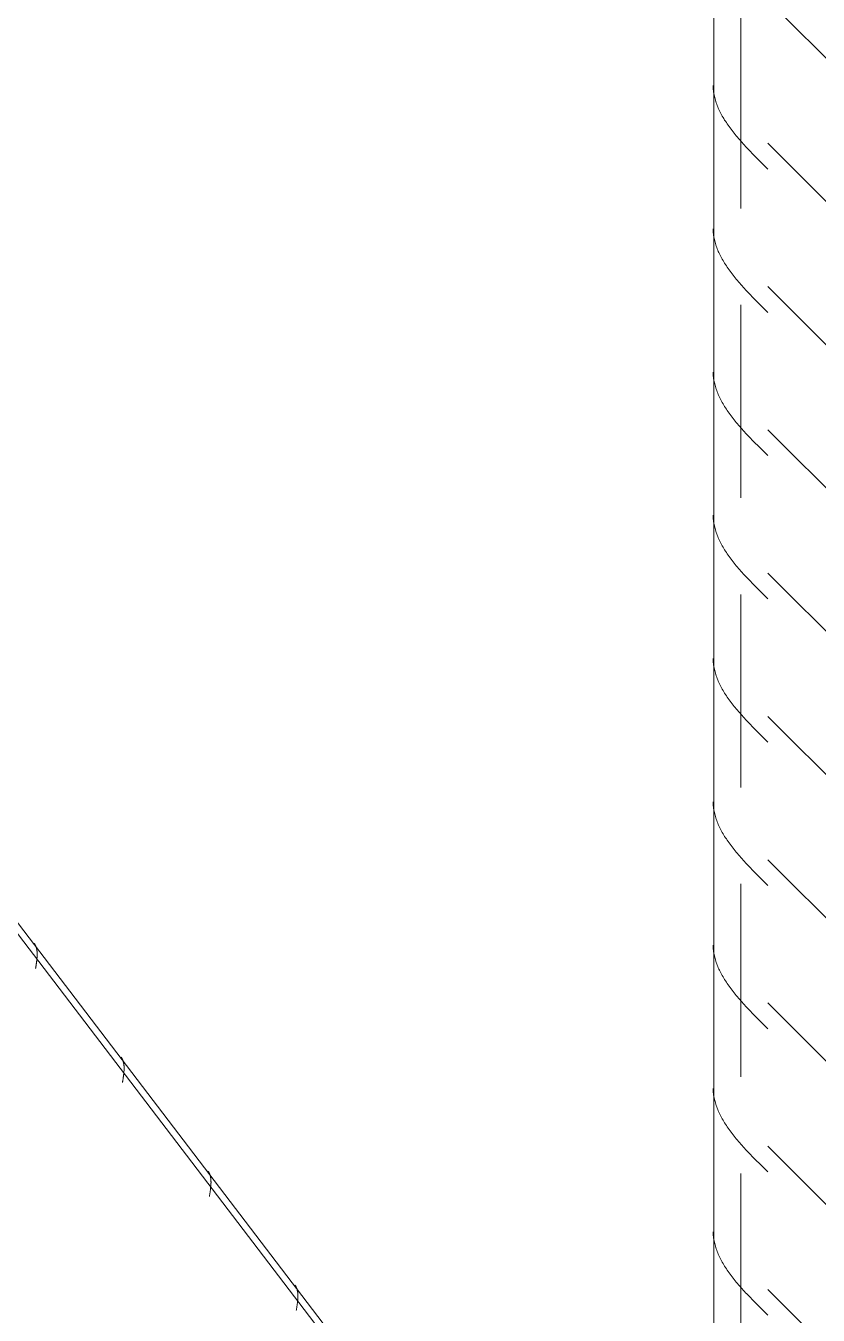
# Model space of a CAD drawing. Extents: x -58 to 5689, y 66 to 4123.
# Drawn here: x 5310.9 to 5369.6, y 3108.7 to 3204.2 of the extents above; entities that cross this region are included whole.
import ezdxf
from ezdxf.xclip import XClip

# ---------------------------------------------------------------- set-up
doc = ezdxf.new("R2010")
doc.units = 0
doc.header["$LTSCALE"] = 30
doc.header["$MEASUREMENT"] = 0
doc.header["$XCLIPFRAME"] = 0
doc.linetypes.add("EJE3-3'$0$RLE-PROYECCION", pattern=[0.71438, 0.47625, -0.23813])
doc.layers.get('0').update_dxf_attribs({"linetype": 'CONTINUOUS'})
doc.layers.add("EJE3-3'$0$RLA-ACHURADO", color=30, linetype="EJE3-3'$0$RLE-PROYECCION", lineweight=15, transparency=0.7)
doc.layers.add("EJE3-3'$0$RLA-CONTORNO", color=30, linetype='CONTINUOUS', lineweight=15)

# ---------------------------------------------------------------- blocks, each defined once
blk = doc.blocks.new("EJE3-3'$0$RLA-COLUMNAS-CAJONES - P_M_ 300x300x20-465985-EJE 3-3_")
at = {"layer": "EJE3-3'$0$RLA-ACHURADO"}
blk.add_line((2582.477, 787), (2582.477, 1103), dxfattribs=at)
blk = doc.blocks.new("EJE3-3'$0$FP_2-EJE 3-3_")
at = {"layer": "EJE3-3'$0$RLA-CONTORNO"}
for p, q in [((2580.477, 1103), (2580.477, 838.023)), ((2580.424, 967.454), (2580.42, 967.552)), ((2580.43, 967.356), (2580.424, 967.454)), ((2580.439, 967.257), (2580.43, 967.356)), ((2580.45, 967.159), (2580.439, 967.257)), ((2580.463, 967.061), (2580.45, 967.159)), ((2580.479, 966.963), (2580.463, 967.061)), ((2580.497, 966.865), (2580.479, 966.963)), ((2580.518, 966.766), (2580.497, 966.865)), ((2580.541, 966.668), (2580.518, 966.766)), ((2580.566, 966.57), (2580.541, 966.668)), ((2580.594, 966.472), (2580.566, 966.57)), ((2580.624, 966.374), (2580.594, 966.472)), ((2580.656, 966.276), (2580.624, 966.374)), ((2580.691, 966.177), (2580.656, 966.276)), ((2580.728, 966.079), (2580.691, 966.177)), ((2580.767, 965.981), (2580.728, 966.079)), ((2580.809, 965.883), (2580.767, 965.981)), ((2580.852, 965.785), (2580.809, 965.883)), ((2580.898, 965.687), (2580.852, 965.785)), ((2580.946, 965.588), (2580.898, 965.687)), ((2580.996, 965.49), (2580.946, 965.588)), ((2581.049, 965.392), (2580.996, 965.49)), ((2581.103, 965.294), (2581.049, 965.392)), ((2581.159, 965.196), (2581.103, 965.294)), ((2581.218, 965.098), (2581.159, 965.196)), ((2581.278, 964.999), (2581.218, 965.098)), ((2581.34, 964.901), (2581.278, 964.999)), ((2581.404, 964.803), (2581.34, 964.901)), ((2581.47, 964.705), (2581.404, 964.803)), ((2581.538, 964.607), (2581.47, 964.705)), ((2581.608, 964.508), (2581.538, 964.607)), ((2581.679, 964.41), (2581.608, 964.508)), ((2581.752, 964.312), (2581.679, 964.41)), ((2581.827, 964.214), (2581.752, 964.312)), ((2581.903, 964.116), (2581.827, 964.214)), ((2581.981, 964.018), (2581.903, 964.116)), ((2582.06, 963.919), (2581.981, 964.018)), ((2582.141, 963.821), (2582.06, 963.919)), ((2582.223, 963.723), (2582.141, 963.821)), ((2582.306, 963.625), (2582.223, 963.723)), ((2582.391, 963.527), (2582.306, 963.625)), ((2582.477, 963.429), (2582.391, 963.527)), ((2582.564, 963.33), (2582.477, 963.429)), ((2582.653, 963.232), (2582.564, 963.33)), ((2582.742, 963.134), (2582.653, 963.232)), ((2582.833, 963.036), (2582.742, 963.134)), ((2582.924, 962.938), (2582.833, 963.036)), ((2583.017, 962.839), (2582.924, 962.938)), ((2583.11, 962.741), (2583.017, 962.839)), ((2583.204, 962.643), (2583.11, 962.741)), ((2583.299, 962.545), (2583.204, 962.643)), ((2583.395, 962.447), (2583.299, 962.545)), ((2583.491, 962.349), (2583.395, 962.447)), ((2583.588, 962.25), (2583.491, 962.349)), ((2583.686, 962.152), (2583.588, 962.25)), ((2583.784, 962.054), (2583.686, 962.152)), ((2583.882, 961.956), (2583.784, 962.054)), ((2583.981, 961.858), (2583.882, 961.956)), ((2584.08, 961.76), (2583.981, 961.858)), ((2584.179, 961.661), (2584.08, 961.76)), ((2584.278, 961.563), (2584.179, 961.661)), ((2584.378, 961.465), (2584.278, 961.563)), ((2584.477, 961.367), (2584.378, 961.465)), ((2580.424, 956.847), (2580.42, 956.945)), ((2580.43, 956.749), (2580.424, 956.847)), ((2580.439, 956.651), (2580.43, 956.749)), ((2580.45, 956.553), (2580.439, 956.651)), ((2580.463, 956.454), (2580.45, 956.553)), ((2580.479, 956.356), (2580.463, 956.454)), ((2580.497, 956.258), (2580.479, 956.356)), ((2580.518, 956.16), (2580.497, 956.258)), ((2580.541, 956.062), (2580.518, 956.16)), ((2580.566, 955.964), (2580.541, 956.062)), ((2580.594, 955.865), (2580.566, 955.964)), ((2580.624, 955.767), (2580.594, 955.865)), ((2580.656, 955.669), (2580.624, 955.767)), ((2580.691, 955.571), (2580.656, 955.669)), ((2580.728, 955.473), (2580.691, 955.571)), ((2580.767, 955.374), (2580.728, 955.473)), ((2580.809, 955.276), (2580.767, 955.374)), ((2580.852, 955.178), (2580.809, 955.276)), ((2580.898, 955.08), (2580.852, 955.178)), ((2580.946, 954.982), (2580.898, 955.08)), ((2580.996, 954.884), (2580.946, 954.982)), ((2581.049, 954.785), (2580.996, 954.884)), ((2581.103, 954.687), (2581.049, 954.785)), ((2581.159, 954.589), (2581.103, 954.687)), ((2581.218, 954.491), (2581.159, 954.589)), ((2581.278, 954.393), (2581.218, 954.491)), ((2581.34, 954.295), (2581.278, 954.393)), ((2581.404, 954.196), (2581.34, 954.295)), ((2581.47, 954.098), (2581.404, 954.196)), ((2581.538, 954), (2581.47, 954.098)), ((2581.608, 953.902), (2581.538, 954)), ((2581.679, 953.804), (2581.608, 953.902)), ((2581.752, 953.706), (2581.679, 953.804)), ((2581.827, 953.607), (2581.752, 953.706)), ((2581.903, 953.509), (2581.827, 953.607)), ((2581.981, 953.411), (2581.903, 953.509)), ((2582.06, 953.313), (2581.981, 953.411)), ((2582.141, 953.215), (2582.06, 953.313)), ((2582.223, 953.116), (2582.141, 953.215)), ((2582.306, 953.018), (2582.223, 953.116)), ((2582.391, 952.92), (2582.306, 953.018)), ((2582.477, 952.822), (2582.391, 952.92)), ((2582.564, 952.724), (2582.477, 952.822)), ((2582.653, 952.626), (2582.564, 952.724)), ((2582.742, 952.527), (2582.653, 952.626)), ((2582.833, 952.429), (2582.742, 952.527)), ((2582.924, 952.331), (2582.833, 952.429)), ((2583.017, 952.233), (2582.924, 952.331)), ((2583.11, 952.135), (2583.017, 952.233)), ((2583.204, 952.037), (2583.11, 952.135)), ((2583.299, 951.938), (2583.204, 952.037)), ((2583.395, 951.84), (2583.299, 951.938)), ((2583.491, 951.742), (2583.395, 951.84)), ((2583.588, 951.644), (2583.491, 951.742)), ((2583.686, 951.546), (2583.588, 951.644)), ((2583.784, 951.447), (2583.686, 951.546)), ((2583.882, 951.349), (2583.784, 951.447)), ((2583.981, 951.251), (2583.882, 951.349)), ((2584.08, 951.153), (2583.981, 951.251)), ((2584.179, 951.055), (2584.08, 951.153)), ((2584.278, 950.957), (2584.179, 951.055)), ((2584.378, 950.858), (2584.278, 950.957)), ((2584.477, 950.76), (2584.378, 950.858)), ((2580.424, 946.241), (2580.42, 946.339)), ((2580.43, 946.142), (2580.424, 946.241)), ((2580.439, 946.044), (2580.43, 946.142)), ((2580.45, 945.946), (2580.439, 946.044)), ((2580.463, 945.848), (2580.45, 945.946)), ((2580.479, 945.75), (2580.463, 945.848)), ((2580.497, 945.651), (2580.479, 945.75)), ((2580.518, 945.553), (2580.497, 945.651)), ((2580.541, 945.455), (2580.518, 945.553)), ((2580.566, 945.357), (2580.541, 945.455)), ((2580.594, 945.259), (2580.566, 945.357)), ((2580.624, 945.161), (2580.594, 945.259)), ((2580.656, 945.062), (2580.624, 945.161)), ((2580.691, 944.964), (2580.656, 945.062)), ((2580.728, 944.866), (2580.691, 944.964)), ((2580.767, 944.768), (2580.728, 944.866)), ((2580.809, 944.67), (2580.767, 944.768)), ((2580.852, 944.572), (2580.809, 944.67)), ((2580.898, 944.473), (2580.852, 944.572)), ((2580.946, 944.375), (2580.898, 944.473)), ((2580.996, 944.277), (2580.946, 944.375)), ((2581.049, 944.179), (2580.996, 944.277)), ((2581.103, 944.081), (2581.049, 944.179)), ((2581.159, 943.982), (2581.103, 944.081)), ((2581.218, 943.884), (2581.159, 943.982)), ((2581.278, 943.786), (2581.218, 943.884)), ((2581.34, 943.688), (2581.278, 943.786)), ((2581.404, 943.59), (2581.34, 943.688)), ((2581.47, 943.492), (2581.404, 943.59)), ((2581.538, 943.393), (2581.47, 943.492)), ((2581.608, 943.295), (2581.538, 943.393)), ((2581.679, 943.197), (2581.608, 943.295)), ((2581.752, 943.099), (2581.679, 943.197)), ((2581.827, 943.001), (2581.752, 943.099)), ((2581.903, 942.903), (2581.827, 943.001)), ((2581.981, 942.804), (2581.903, 942.903)), ((2582.06, 942.706), (2581.981, 942.804)), ((2582.141, 942.608), (2582.06, 942.706)), ((2582.223, 942.51), (2582.141, 942.608)), ((2582.306, 942.412), (2582.223, 942.51)), ((2582.391, 942.314), (2582.306, 942.412)), ((2582.477, 942.215), (2582.391, 942.314)), ((2582.564, 942.117), (2582.477, 942.215)), ((2582.653, 942.019), (2582.564, 942.117)), ((2582.742, 941.921), (2582.653, 942.019)), ((2582.833, 941.823), (2582.742, 941.921)), ((2582.924, 941.724), (2582.833, 941.823)), ((2583.017, 941.626), (2582.924, 941.724)), ((2583.11, 941.528), (2583.017, 941.626)), ((2583.204, 941.43), (2583.11, 941.528)), ((2583.299, 941.332), (2583.204, 941.43)), ((2583.395, 941.234), (2583.299, 941.332)), ((2583.491, 941.135), (2583.395, 941.234)), ((2583.588, 941.037), (2583.491, 941.135)), ((2583.686, 940.939), (2583.588, 941.037)), ((2583.784, 940.841), (2583.686, 940.939)), ((2583.882, 940.743), (2583.784, 940.841)), ((2583.981, 940.645), (2583.882, 940.743)), ((2584.08, 940.546), (2583.981, 940.645)), ((2584.179, 940.448), (2584.08, 940.546)), ((2584.278, 940.35), (2584.179, 940.448)), ((2584.378, 940.252), (2584.278, 940.35)), ((2584.477, 940.154), (2584.378, 940.252)), ((2580.424, 935.634), (2580.42, 935.732)), ((2580.43, 935.536), (2580.424, 935.634)), ((2580.439, 935.438), (2580.43, 935.536)), ((2580.45, 935.339), (2580.439, 935.438)), ((2580.463, 935.241), (2580.45, 935.339)), ((2580.479, 935.143), (2580.463, 935.241)), ((2580.497, 935.045), (2580.479, 935.143)), ((2580.518, 934.947), (2580.497, 935.045)), ((2580.541, 934.849), (2580.518, 934.947)), ((2580.566, 934.75), (2580.541, 934.849)), ((2580.594, 934.652), (2580.566, 934.75)), ((2580.624, 934.554), (2580.594, 934.652)), ((2580.656, 934.456), (2580.624, 934.554)), ((2580.691, 934.358), (2580.656, 934.456)), ((2580.728, 934.259), (2580.691, 934.358)), ((2580.767, 934.161), (2580.728, 934.259)), ((2580.809, 934.063), (2580.767, 934.161)), ((2580.852, 933.965), (2580.809, 934.063)), ((2580.898, 933.867), (2580.852, 933.965)), ((2580.946, 933.769), (2580.898, 933.867)), ((2580.996, 933.67), (2580.946, 933.769)), ((2581.049, 933.572), (2580.996, 933.67)), ((2581.103, 933.474), (2581.049, 933.572)), ((2581.159, 933.376), (2581.103, 933.474)), ((2581.218, 933.278), (2581.159, 933.376)), ((2581.278, 933.18), (2581.218, 933.278)), ((2581.34, 933.081), (2581.278, 933.18)), ((2581.404, 932.983), (2581.34, 933.081)), ((2581.47, 932.885), (2581.404, 932.983)), ((2581.538, 932.787), (2581.47, 932.885)), ((2581.608, 932.689), (2581.538, 932.787)), ((2581.679, 932.59), (2581.608, 932.689)), ((2581.752, 932.492), (2581.679, 932.59)), ((2581.827, 932.394), (2581.752, 932.492)), ((2581.903, 932.296), (2581.827, 932.394)), ((2581.981, 932.198), (2581.903, 932.296)), ((2582.06, 932.1), (2581.981, 932.198)), ((2582.141, 932.001), (2582.06, 932.1)), ((2582.223, 931.903), (2582.141, 932.001)), ((2582.306, 931.805), (2582.223, 931.903)), ((2582.391, 931.707), (2582.306, 931.805)), ((2582.477, 931.609), (2582.391, 931.707)), ((2582.564, 931.511), (2582.477, 931.609)), ((2582.653, 931.412), (2582.564, 931.511)), ((2582.742, 931.314), (2582.653, 931.412)), ((2582.833, 931.216), (2582.742, 931.314)), ((2582.924, 931.118), (2582.833, 931.216)), ((2583.017, 931.02), (2582.924, 931.118)), ((2583.11, 930.922), (2583.017, 931.02)), ((2583.204, 930.823), (2583.11, 930.922)), ((2583.299, 930.725), (2583.204, 930.823)), ((2583.395, 930.627), (2583.299, 930.725)), ((2583.491, 930.529), (2583.395, 930.627)), ((2583.588, 930.431), (2583.491, 930.529)), ((2583.686, 930.332), (2583.588, 930.431)), ((2583.784, 930.234), (2583.686, 930.332)), ((2583.882, 930.136), (2583.784, 930.234)), ((2583.981, 930.038), (2583.882, 930.136)), ((2584.08, 929.94), (2583.981, 930.038)), ((2584.179, 929.842), (2584.08, 929.94)), ((2584.278, 929.743), (2584.179, 929.842)), ((2584.378, 929.645), (2584.278, 929.743)), ((2584.477, 929.547), (2584.378, 929.645)), ((2580.424, 925.027), (2580.42, 925.125)), ((2580.43, 924.929), (2580.424, 925.027)), ((2580.439, 924.831), (2580.43, 924.929)), ((2580.45, 924.733), (2580.439, 924.831)), ((2580.463, 924.635), (2580.45, 924.733)), ((2580.479, 924.536), (2580.463, 924.635)), ((2580.497, 924.438), (2580.479, 924.536)), ((2580.518, 924.34), (2580.497, 924.438)), ((2580.541, 924.242), (2580.518, 924.34)), ((2580.566, 924.144), (2580.541, 924.242)), ((2580.594, 924.046), (2580.566, 924.144)), ((2580.624, 923.947), (2580.594, 924.046)), ((2580.656, 923.849), (2580.624, 923.947)), ((2580.691, 923.751), (2580.656, 923.849)), ((2580.728, 923.653), (2580.691, 923.751)), ((2580.767, 923.555), (2580.728, 923.653)), ((2580.809, 923.457), (2580.767, 923.555)), ((2580.852, 923.358), (2580.809, 923.457)), ((2580.898, 923.26), (2580.852, 923.358)), ((2580.946, 923.162), (2580.898, 923.26)), ((2580.996, 923.064), (2580.946, 923.162)), ((2581.049, 922.966), (2580.996, 923.064)), ((2581.103, 922.867), (2581.049, 922.966)), ((2581.159, 922.769), (2581.103, 922.867)), ((2581.218, 922.671), (2581.159, 922.769)), ((2581.278, 922.573), (2581.218, 922.671)), ((2581.34, 922.475), (2581.278, 922.573)), ((2581.404, 922.377), (2581.34, 922.475)), ((2581.47, 922.278), (2581.404, 922.377)), ((2581.538, 922.18), (2581.47, 922.278)), ((2581.608, 922.082), (2581.538, 922.18)), ((2581.679, 921.984), (2581.608, 922.082)), ((2581.752, 921.886), (2581.679, 921.984)), ((2581.827, 921.788), (2581.752, 921.886)), ((2581.903, 921.689), (2581.827, 921.788)), ((2581.981, 921.591), (2581.903, 921.689)), ((2582.06, 921.493), (2581.981, 921.591)), ((2582.141, 921.395), (2582.06, 921.493)), ((2582.223, 921.297), (2582.141, 921.395)), ((2582.306, 921.198), (2582.223, 921.297)), ((2582.391, 921.1), (2582.306, 921.198)), ((2582.477, 921.002), (2582.391, 921.1)), ((2582.564, 920.904), (2582.477, 921.002)), ((2582.653, 920.806), (2582.564, 920.904)), ((2582.742, 920.708), (2582.653, 920.806)), ((2582.833, 920.609), (2582.742, 920.708)), ((2582.924, 920.511), (2582.833, 920.609)), ((2583.017, 920.413), (2582.924, 920.511)), ((2583.11, 920.315), (2583.017, 920.413)), ((2583.204, 920.217), (2583.11, 920.315)), ((2583.299, 920.119), (2583.204, 920.217)), ((2583.395, 920.02), (2583.299, 920.119)), ((2583.491, 919.922), (2583.395, 920.02)), ((2583.588, 919.824), (2583.491, 919.922)), ((2583.686, 919.726), (2583.588, 919.824)), ((2583.784, 919.628), (2583.686, 919.726)), ((2583.882, 919.53), (2583.784, 919.628)), ((2583.981, 919.431), (2583.882, 919.53)), ((2584.08, 919.333), (2583.981, 919.431)), ((2584.179, 919.235), (2584.08, 919.333)), ((2584.278, 919.137), (2584.179, 919.235)), ((2584.378, 919.039), (2584.278, 919.137)), ((2584.477, 918.94), (2584.378, 919.039)), ((2580.424, 914.421), (2580.42, 914.519)), ((2580.43, 914.323), (2580.424, 914.421)), ((2580.439, 914.224), (2580.43, 914.323)), ((2580.45, 914.126), (2580.439, 914.224)), ((2580.463, 914.028), (2580.45, 914.126)), ((2580.479, 913.93), (2580.463, 914.028)), ((2580.497, 913.832), (2580.479, 913.93)), ((2580.518, 913.733), (2580.497, 913.832)), ((2580.541, 913.635), (2580.518, 913.733)), ((2580.566, 913.537), (2580.541, 913.635)), ((2580.594, 913.439), (2580.566, 913.537)), ((2580.624, 913.341), (2580.594, 913.439)), ((2580.656, 913.243), (2580.624, 913.341)), ((2580.691, 913.144), (2580.656, 913.243)), ((2580.728, 913.046), (2580.691, 913.144)), ((2580.767, 912.948), (2580.728, 913.046)), ((2580.809, 912.85), (2580.767, 912.948)), ((2580.852, 912.752), (2580.809, 912.85)), ((2580.898, 912.654), (2580.852, 912.752)), ((2580.946, 912.555), (2580.898, 912.654)), ((2580.996, 912.457), (2580.946, 912.555)), ((2581.049, 912.359), (2580.996, 912.457)), ((2581.103, 912.261), (2581.049, 912.359)), ((2581.159, 912.163), (2581.103, 912.261)), ((2581.218, 912.065), (2581.159, 912.163)), ((2581.278, 911.966), (2581.218, 912.065)), ((2581.34, 911.868), (2581.278, 911.966)), ((2581.404, 911.77), (2581.34, 911.868)), ((2581.47, 911.672), (2581.404, 911.77)), ((2581.538, 911.574), (2581.47, 911.672)), ((2581.608, 911.475), (2581.538, 911.574)), ((2581.679, 911.377), (2581.608, 911.475)), ((2581.752, 911.279), (2581.679, 911.377)), ((2581.827, 911.181), (2581.752, 911.279)), ((2581.903, 911.083), (2581.827, 911.181)), ((2581.981, 910.985), (2581.903, 911.083)), ((2582.06, 910.886), (2581.981, 910.985)), ((2582.141, 910.788), (2582.06, 910.886)), ((2582.223, 910.69), (2582.141, 910.788)), ((2582.306, 910.592), (2582.223, 910.69)), ((2582.391, 910.494), (2582.306, 910.592)), ((2582.477, 910.396), (2582.391, 910.494)), ((2582.564, 910.297), (2582.477, 910.396)), ((2582.653, 910.199), (2582.564, 910.297)), ((2582.742, 910.101), (2582.653, 910.199)), ((2582.833, 910.003), (2582.742, 910.101)), ((2582.924, 909.905), (2582.833, 910.003)), ((2583.017, 909.806), (2582.924, 909.905)), ((2583.11, 909.708), (2583.017, 909.806)), ((2583.204, 909.61), (2583.11, 909.708)), ((2583.299, 909.512), (2583.204, 909.61)), ((2583.395, 909.414), (2583.299, 909.512)), ((2583.491, 909.316), (2583.395, 909.414)), ((2583.588, 909.217), (2583.491, 909.316)), ((2583.686, 909.119), (2583.588, 909.217)), ((2583.784, 909.021), (2583.686, 909.119)), ((2583.882, 908.923), (2583.784, 909.021)), ((2583.981, 908.825), (2583.882, 908.923)), ((2584.08, 908.727), (2583.981, 908.825)), ((2584.179, 908.628), (2584.08, 908.727)), ((2584.278, 908.53), (2584.179, 908.628)), ((2584.378, 908.432), (2584.278, 908.53)), ((2584.477, 908.334), (2584.378, 908.432)), ((2580.424, 903.814), (2580.42, 903.912)), ((2580.43, 903.716), (2580.424, 903.814)), ((2580.439, 903.618), (2580.43, 903.716)), ((2580.45, 903.52), (2580.439, 903.618)), ((2580.463, 903.421), (2580.45, 903.52)), ((2580.479, 903.323), (2580.463, 903.421)), ((2580.497, 903.225), (2580.479, 903.323)), ((2580.518, 903.127), (2580.497, 903.225)), ((2580.541, 903.029), (2580.518, 903.127)), ((2580.566, 902.931), (2580.541, 903.029)), ((2580.594, 902.832), (2580.566, 902.931)), ((2580.624, 902.734), (2580.594, 902.832)), ((2580.656, 902.636), (2580.624, 902.734)), ((2580.691, 902.538), (2580.656, 902.636)), ((2580.728, 902.44), (2580.691, 902.538)), ((2580.767, 902.341), (2580.728, 902.44)), ((2580.809, 902.243), (2580.767, 902.341)), ((2580.852, 902.145), (2580.809, 902.243)), ((2580.898, 902.047), (2580.852, 902.145)), ((2580.946, 901.949), (2580.898, 902.047)), ((2580.996, 901.851), (2580.946, 901.949)), ((2581.049, 901.752), (2580.996, 901.851)), ((2581.103, 901.654), (2581.049, 901.752)), ((2581.159, 901.556), (2581.103, 901.654)), ((2581.218, 901.458), (2581.159, 901.556)), ((2581.278, 901.36), (2581.218, 901.458)), ((2581.34, 901.262), (2581.278, 901.36)), ((2581.404, 901.163), (2581.34, 901.262)), ((2581.47, 901.065), (2581.404, 901.163)), ((2581.538, 900.967), (2581.47, 901.065)), ((2581.608, 900.869), (2581.538, 900.967)), ((2581.679, 900.771), (2581.608, 900.869)), ((2581.752, 900.673), (2581.679, 900.771)), ((2581.827, 900.574), (2581.752, 900.673)), ((2581.903, 900.476), (2581.827, 900.574)), ((2581.981, 900.378), (2581.903, 900.476)), ((2582.06, 900.28), (2581.981, 900.378)), ((2582.141, 900.182), (2582.06, 900.28)), ((2582.223, 900.083), (2582.141, 900.182)), ((2582.306, 899.985), (2582.223, 900.083)), ((2582.391, 899.887), (2582.306, 899.985)), ((2582.477, 899.789), (2582.391, 899.887)), ((2582.564, 899.691), (2582.477, 899.789)), ((2582.653, 899.593), (2582.564, 899.691)), ((2582.742, 899.494), (2582.653, 899.593)), ((2582.833, 899.396), (2582.742, 899.494)), ((2582.924, 899.298), (2582.833, 899.396)), ((2583.017, 899.2), (2582.924, 899.298)), ((2583.11, 899.102), (2583.017, 899.2)), ((2583.204, 899.004), (2583.11, 899.102)), ((2583.299, 898.905), (2583.204, 899.004)), ((2583.395, 898.807), (2583.299, 898.905)), ((2583.491, 898.709), (2583.395, 898.807)), ((2583.588, 898.611), (2583.491, 898.709)), ((2583.686, 898.513), (2583.588, 898.611)), ((2583.784, 898.414), (2583.686, 898.513)), ((2583.882, 898.316), (2583.784, 898.414)), ((2583.981, 898.218), (2583.882, 898.316)), ((2584.08, 898.12), (2583.981, 898.218)), ((2584.179, 898.022), (2584.08, 898.12)), ((2584.278, 897.924), (2584.179, 898.022)), ((2584.378, 897.825), (2584.278, 897.924)), ((2584.477, 897.727), (2584.378, 897.825)), ((2580.424, 893.207), (2580.42, 893.306)), ((2580.43, 893.109), (2580.424, 893.207)), ((2580.439, 893.011), (2580.43, 893.109)), ((2580.45, 892.913), (2580.439, 893.011)), ((2580.463, 892.815), (2580.45, 892.913)), ((2580.479, 892.717), (2580.463, 892.815)), ((2580.497, 892.618), (2580.479, 892.717)), ((2580.518, 892.52), (2580.497, 892.618)), ((2580.541, 892.422), (2580.518, 892.52)), ((2580.566, 892.324), (2580.541, 892.422)), ((2580.594, 892.226), (2580.566, 892.324)), ((2580.624, 892.128), (2580.594, 892.226)), ((2580.656, 892.029), (2580.624, 892.128)), ((2580.691, 891.931), (2580.656, 892.029)), ((2580.728, 891.833), (2580.691, 891.931)), ((2580.767, 891.735), (2580.728, 891.833)), ((2580.809, 891.637), (2580.767, 891.735)), ((2580.852, 891.539), (2580.809, 891.637)), ((2580.898, 891.44), (2580.852, 891.539)), ((2580.946, 891.342), (2580.898, 891.44)), ((2580.996, 891.244), (2580.946, 891.342)), ((2581.049, 891.146), (2580.996, 891.244)), ((2581.103, 891.048), (2581.049, 891.146)), ((2581.159, 890.949), (2581.103, 891.048)), ((2581.218, 890.851), (2581.159, 890.949)), ((2581.278, 890.753), (2581.218, 890.851)), ((2581.34, 890.655), (2581.278, 890.753)), ((2581.404, 890.557), (2581.34, 890.655)), ((2581.47, 890.459), (2581.404, 890.557)), ((2581.538, 890.36), (2581.47, 890.459)), ((2581.608, 890.262), (2581.538, 890.36)), ((2581.679, 890.164), (2581.608, 890.262)), ((2581.752, 890.066), (2581.679, 890.164)), ((2581.827, 889.968), (2581.752, 890.066)), ((2581.903, 889.87), (2581.827, 889.968)), ((2581.981, 889.771), (2581.903, 889.87)), ((2582.06, 889.673), (2581.981, 889.771)), ((2582.141, 889.575), (2582.06, 889.673)), ((2582.223, 889.477), (2582.141, 889.575)), ((2582.306, 889.379), (2582.223, 889.477)), ((2582.391, 889.281), (2582.306, 889.379)), ((2582.477, 889.182), (2582.391, 889.281)), ((2582.564, 889.084), (2582.477, 889.182)), ((2582.653, 888.986), (2582.564, 889.084)), ((2582.742, 888.888), (2582.653, 888.986)), ((2582.833, 888.79), (2582.742, 888.888)), ((2582.924, 888.691), (2582.833, 888.79)), ((2583.017, 888.593), (2582.924, 888.691)), ((2583.11, 888.495), (2583.017, 888.593)), ((2583.204, 888.397), (2583.11, 888.495)), ((2583.299, 888.299), (2583.204, 888.397)), ((2583.395, 888.201), (2583.299, 888.299)), ((2583.491, 888.102), (2583.395, 888.201)), ((2583.588, 888.004), (2583.491, 888.102)), ((2583.686, 887.906), (2583.588, 888.004)), ((2583.784, 887.808), (2583.686, 887.906)), ((2583.882, 887.71), (2583.784, 887.808)), ((2583.981, 887.612), (2583.882, 887.71)), ((2584.08, 887.513), (2583.981, 887.612)), ((2584.179, 887.415), (2584.08, 887.513)), ((2584.278, 887.317), (2584.179, 887.415)), ((2584.378, 887.219), (2584.278, 887.317)), ((2584.477, 887.121), (2584.378, 887.219)), ((2580.424, 882.601), (2580.42, 882.699)), ((2580.43, 882.503), (2580.424, 882.601)), ((2580.439, 882.405), (2580.43, 882.503)), ((2580.45, 882.306), (2580.439, 882.405)), ((2580.463, 882.208), (2580.45, 882.306)), ((2580.479, 882.11), (2580.463, 882.208)), ((2580.497, 882.012), (2580.479, 882.11)), ((2580.518, 881.914), (2580.497, 882.012)), ((2580.541, 881.815), (2580.518, 881.914)), ((2580.566, 881.717), (2580.541, 881.815)), ((2580.594, 881.619), (2580.566, 881.717)), ((2580.624, 881.521), (2580.594, 881.619)), ((2580.656, 881.423), (2580.624, 881.521)), ((2580.691, 881.325), (2580.656, 881.423)), ((2580.728, 881.226), (2580.691, 881.325)), ((2580.767, 881.128), (2580.728, 881.226)), ((2580.809, 881.03), (2580.767, 881.128)), ((2580.852, 880.932), (2580.809, 881.03)), ((2580.898, 880.834), (2580.852, 880.932)), ((2580.946, 880.736), (2580.898, 880.834)), ((2580.996, 880.637), (2580.946, 880.736)), ((2581.049, 880.539), (2580.996, 880.637)), ((2581.103, 880.441), (2581.049, 880.539)), ((2581.159, 880.343), (2581.103, 880.441)), ((2581.218, 880.245), (2581.159, 880.343)), ((2581.278, 880.147), (2581.218, 880.245)), ((2581.34, 880.048), (2581.278, 880.147)), ((2581.404, 879.95), (2581.34, 880.048)), ((2581.47, 879.852), (2581.404, 879.95)), ((2581.538, 879.754), (2581.47, 879.852)), ((2581.608, 879.656), (2581.538, 879.754)), ((2581.679, 879.557), (2581.608, 879.656)), ((2581.752, 879.459), (2581.679, 879.557)), ((2581.827, 879.361), (2581.752, 879.459)), ((2581.903, 879.263), (2581.827, 879.361)), ((2581.981, 879.165), (2581.903, 879.263)), ((2582.06, 879.067), (2581.981, 879.165)), ((2582.141, 878.968), (2582.06, 879.067)), ((2582.223, 878.87), (2582.141, 878.968)), ((2582.306, 878.772), (2582.223, 878.87)), ((2582.391, 878.674), (2582.306, 878.772)), ((2582.477, 878.576), (2582.391, 878.674)), ((2582.564, 878.478), (2582.477, 878.576)), ((2582.653, 878.379), (2582.564, 878.478)), ((2582.742, 878.281), (2582.653, 878.379)), ((2582.833, 878.183), (2582.742, 878.281)), ((2582.924, 878.085), (2582.833, 878.183)), ((2583.017, 877.987), (2582.924, 878.085)), ((2583.11, 877.889), (2583.017, 877.987)), ((2583.204, 877.79), (2583.11, 877.889)), ((2583.299, 877.692), (2583.204, 877.79)), ((2583.395, 877.594), (2583.299, 877.692)), ((2583.491, 877.496), (2583.395, 877.594)), ((2583.588, 877.398), (2583.491, 877.496)), ((2583.686, 877.299), (2583.588, 877.398)), ((2583.784, 877.201), (2583.686, 877.299)), ((2583.882, 877.103), (2583.784, 877.201)), ((2583.981, 877.005), (2583.882, 877.103)), ((2584.08, 876.907), (2583.981, 877.005)), ((2584.179, 876.809), (2584.08, 876.907)), ((2584.278, 876.71), (2584.179, 876.809)), ((2584.378, 876.612), (2584.278, 876.71)), ((2584.477, 876.514), (2584.378, 876.612))]:
    blk.add_line(p, q, dxfattribs=at)
blk = doc.blocks.new("EJE3-3'$0$FP_15-EJE 3-3_")
at = {"layer": "EJE3-3'$0$RLA-CONTORNO"}
for p, q in [((2580.481, 838.011), (2378.289, 1103)), ((2530.183, 904.023), (2530.169, 904.043)), ((2530.197, 904.003), (2530.183, 904.023)), ((2530.21, 903.982), (2530.197, 904.003)), ((2530.223, 903.961), (2530.21, 903.982)), ((2530.235, 903.939), (2530.223, 903.961)), ((2530.247, 903.917), (2530.235, 903.939)), ((2530.258, 903.894), (2530.247, 903.917)), ((2530.268, 903.872), (2530.258, 903.894)), ((2530.278, 903.849), (2530.268, 903.872)), ((2530.288, 903.825), (2530.278, 903.849)), ((2530.297, 903.801), (2530.288, 903.825)), ((2530.306, 903.777), (2530.297, 903.801)), ((2530.314, 903.752), (2530.306, 903.777)), ((2530.322, 903.727), (2530.314, 903.752)), ((2530.329, 903.702), (2530.322, 903.727)), ((2530.336, 903.676), (2530.329, 903.702)), ((2530.342, 903.65), (2530.336, 903.676)), ((2530.348, 903.624), (2530.342, 903.65)), ((2530.353, 903.597), (2530.348, 903.624)), ((2530.358, 903.57), (2530.353, 903.597)), ((2530.363, 903.542), (2530.358, 903.57)), ((2530.367, 903.515), (2530.363, 903.542)), ((2530.37, 903.486), (2530.367, 903.515)), ((2530.373, 903.458), (2530.37, 903.486)), ((2530.376, 903.429), (2530.373, 903.458)), ((2530.379, 903.4), (2530.376, 903.429)), ((2530.378, 903.03), (2530.38, 903.062)), ((2530.381, 903.371), (2530.379, 903.4)), ((2530.38, 903.062), (2530.382, 903.094)), ((2530.382, 903.341), (2530.381, 903.371)), ((2530.383, 903.311), (2530.382, 903.341)), ((2530.382, 903.094), (2530.383, 903.126)), ((2530.384, 903.281), (2530.383, 903.311)), ((2530.383, 903.126), (2530.384, 903.157)), ((2530.385, 903.25), (2530.384, 903.281)), ((2530.384, 903.157), (2530.385, 903.189)), ((2530.385, 903.22), (2530.385, 903.25)), ((2530.385, 903.189), (2530.385, 903.22)), ((2530.266, 902.172), (2530.272, 902.207)), ((2530.272, 902.207), (2530.278, 902.243)), ((2530.278, 902.243), (2530.284, 902.278)), ((2530.284, 902.278), (2530.289, 902.313)), ((2530.289, 902.313), (2530.295, 902.348)), ((2530.295, 902.348), (2530.3, 902.383)), ((2530.3, 902.383), (2530.306, 902.419)), ((2530.306, 902.419), (2530.311, 902.454)), ((2530.311, 902.454), (2530.317, 902.488)), ((2530.317, 902.488), (2530.322, 902.523)), ((2530.322, 902.523), (2530.327, 902.558)), ((2530.327, 902.558), (2530.332, 902.593)), ((2530.332, 902.593), (2530.337, 902.627)), ((2530.337, 902.627), (2530.341, 902.662)), ((2530.341, 902.662), (2530.346, 902.696)), ((2530.346, 902.696), (2530.35, 902.73)), ((2530.35, 902.73), (2530.354, 902.764)), ((2530.354, 902.764), (2530.358, 902.798)), ((2530.358, 902.798), (2530.362, 902.832)), ((2530.362, 902.832), (2530.365, 902.865)), ((2530.365, 902.865), (2530.368, 902.898)), ((2530.368, 902.898), (2530.371, 902.931)), ((2530.371, 902.931), (2530.374, 902.964)), ((2530.374, 902.964), (2530.376, 902.997)), ((2530.376, 902.997), (2530.378, 903.03)), ((2536.618, 895.591), (2536.603, 895.611)), ((2536.631, 895.57), (2536.618, 895.591)), ((2536.644, 895.549), (2536.631, 895.57)), ((2536.657, 895.528), (2536.644, 895.549)), ((2536.669, 895.507), (2536.657, 895.528)), ((2536.681, 895.484), (2536.669, 895.507)), ((2536.692, 895.462), (2536.681, 895.484)), ((2536.702, 895.439), (2536.692, 895.462)), ((2536.712, 895.416), (2536.702, 895.439)), ((2536.722, 895.393), (2536.712, 895.416)), ((2536.731, 895.369), (2536.722, 895.393)), ((2536.74, 895.344), (2536.731, 895.369)), ((2536.748, 895.32), (2536.74, 895.344)), ((2536.756, 895.295), (2536.748, 895.32)), ((2536.763, 895.269), (2536.756, 895.295)), ((2536.77, 895.244), (2536.763, 895.269)), ((2536.776, 895.218), (2536.77, 895.244)), ((2536.782, 895.191), (2536.776, 895.218)), ((2536.787, 895.164), (2536.782, 895.191)), ((2536.792, 895.137), (2536.787, 895.164)), ((2536.797, 895.11), (2536.792, 895.137)), ((2536.801, 895.082), (2536.797, 895.11)), ((2536.799, 894.433), (2536.802, 894.466)), ((2536.804, 895.054), (2536.801, 895.082)), ((2536.802, 894.466), (2536.805, 894.499)), ((2536.807, 895.026), (2536.804, 895.054)), ((2536.805, 894.499), (2536.808, 894.532)), ((2536.81, 894.997), (2536.807, 895.026)), ((2536.808, 894.532), (2536.81, 894.565)), ((2536.813, 894.968), (2536.81, 894.997)), ((2536.81, 894.565), (2536.813, 894.597)), ((2536.815, 894.938), (2536.813, 894.968)), ((2536.813, 894.597), (2536.814, 894.63)), ((2536.814, 894.63), (2536.816, 894.662)), ((2536.816, 894.909), (2536.815, 894.938)), ((2536.817, 894.879), (2536.816, 894.909)), ((2536.816, 894.662), (2536.817, 894.693)), ((2536.818, 894.849), (2536.817, 894.879)), ((2536.817, 894.693), (2536.818, 894.725)), ((2536.819, 894.818), (2536.818, 894.849)), ((2536.818, 894.725), (2536.819, 894.756)), ((2536.819, 894.787), (2536.819, 894.818)), ((2536.819, 894.756), (2536.819, 894.787)), ((2536.7, 893.74), (2536.706, 893.775)), ((2536.706, 893.775), (2536.712, 893.81)), ((2536.712, 893.81), (2536.718, 893.846)), ((2536.718, 893.846), (2536.723, 893.881)), ((2536.723, 893.881), (2536.729, 893.916)), ((2536.729, 893.916), (2536.734, 893.951)), ((2536.734, 893.951), (2536.74, 893.986)), ((2536.74, 893.986), (2536.745, 894.021)), ((2536.745, 894.021), (2536.751, 894.056)), ((2536.751, 894.056), (2536.756, 894.091)), ((2536.756, 894.091), (2536.761, 894.126)), ((2536.761, 894.126), (2536.766, 894.16)), ((2536.766, 894.16), (2536.771, 894.195)), ((2536.771, 894.195), (2536.775, 894.229)), ((2536.775, 894.229), (2536.78, 894.264)), ((2536.78, 894.264), (2536.784, 894.298)), ((2536.784, 894.298), (2536.788, 894.332)), ((2536.788, 894.332), (2536.792, 894.365)), ((2536.792, 894.365), (2536.796, 894.399)), ((2536.796, 894.399), (2536.799, 894.433)), ((2543.052, 887.158), (2543.037, 887.178)), ((2543.065, 887.138), (2543.052, 887.158)), ((2543.078, 887.117), (2543.065, 887.138)), ((2543.091, 887.096), (2543.078, 887.117)), ((2543.103, 887.074), (2543.091, 887.096)), ((2543.115, 887.052), (2543.103, 887.074)), ((2543.126, 887.03), (2543.115, 887.052)), ((2543.136, 887.007), (2543.126, 887.03)), ((2543.146, 886.984), (2543.136, 887.007)), ((2543.156, 886.96), (2543.146, 886.984)), ((2543.165, 886.936), (2543.156, 886.96)), ((2543.174, 886.912), (2543.165, 886.936)), ((2543.182, 886.887), (2543.174, 886.912)), ((2543.19, 886.862), (2543.182, 886.887)), ((2543.197, 886.837), (2543.19, 886.862)), ((2543.204, 886.811), (2543.197, 886.837)), ((2543.21, 886.785), (2543.204, 886.811)), ((2543.216, 886.759), (2543.21, 886.785)), ((2543.214, 885.831), (2543.218, 885.865)), ((2543.221, 886.732), (2543.216, 886.759)), ((2543.218, 885.865), (2543.222, 885.899)), ((2543.226, 886.705), (2543.221, 886.732)), ((2543.222, 885.899), (2543.226, 885.933)), ((2543.231, 886.678), (2543.226, 886.705)), ((2543.226, 885.933), (2543.23, 885.967)), ((2543.23, 885.967), (2543.233, 886)), ((2543.235, 886.65), (2543.231, 886.678)), ((2543.233, 886), (2543.236, 886.034)), ((2543.238, 886.622), (2543.235, 886.65)), ((2543.236, 886.034), (2543.239, 886.067)), ((2543.242, 886.593), (2543.238, 886.622)), ((2543.239, 886.067), (2543.242, 886.1)), ((2543.244, 886.565), (2543.242, 886.593)), ((2543.242, 886.1), (2543.244, 886.132)), ((2543.247, 886.535), (2543.244, 886.565)), ((2543.244, 886.132), (2543.247, 886.165)), ((2543.249, 886.506), (2543.247, 886.535)), ((2543.247, 886.165), (2543.248, 886.197)), ((2543.248, 886.197), (2543.25, 886.229)), ((2543.25, 886.476), (2543.249, 886.506)), ((2543.252, 886.447), (2543.25, 886.476)), ((2543.25, 886.229), (2543.251, 886.261)), ((2543.251, 886.261), (2543.252, 886.293)), ((2543.252, 886.416), (2543.252, 886.447)), ((2543.253, 886.386), (2543.252, 886.416)), ((2543.252, 886.293), (2543.253, 886.324)), ((2543.253, 886.355), (2543.253, 886.386)), ((2543.253, 886.324), (2543.253, 886.355)), ((2543.134, 885.307), (2543.14, 885.343)), ((2543.14, 885.343), (2543.146, 885.378)), ((2543.146, 885.378), (2543.152, 885.413)), ((2543.152, 885.413), (2543.157, 885.448)), ((2543.157, 885.448), (2543.163, 885.484)), ((2543.163, 885.484), (2543.168, 885.519)), ((2543.168, 885.519), (2543.174, 885.554)), ((2543.174, 885.554), (2543.179, 885.589)), ((2543.179, 885.589), (2543.185, 885.624)), ((2543.185, 885.624), (2543.19, 885.659)), ((2543.19, 885.659), (2543.195, 885.693)), ((2543.195, 885.693), (2543.2, 885.728)), ((2543.2, 885.728), (2543.205, 885.762)), ((2543.205, 885.762), (2543.209, 885.797)), ((2543.209, 885.797), (2543.214, 885.831)), ((2549.486, 878.726), (2549.471, 878.746)), ((2549.499, 878.706), (2549.486, 878.726)), ((2549.512, 878.685), (2549.499, 878.706)), ((2549.525, 878.663), (2549.512, 878.685)), ((2549.537, 878.642), (2549.525, 878.663)), ((2549.549, 878.62), (2549.537, 878.642)), ((2549.56, 878.597), (2549.549, 878.62)), ((2549.57, 878.575), (2549.56, 878.597)), ((2549.58, 878.551), (2549.57, 878.575)), ((2549.59, 878.528), (2549.58, 878.551)), ((2549.599, 878.504), (2549.59, 878.528)), ((2549.608, 878.48), (2549.599, 878.504)), ((2549.616, 878.455), (2549.608, 878.48)), ((2549.624, 878.43), (2549.616, 878.455)), ((2549.631, 878.405), (2549.624, 878.43)), ((2549.638, 878.379), (2549.631, 878.405)), ((2549.644, 878.353), (2549.638, 878.379)), ((2549.65, 878.327), (2549.644, 878.353)), ((2549.655, 878.3), (2549.65, 878.327)), ((2549.66, 878.273), (2549.655, 878.3)), ((2549.665, 878.245), (2549.66, 878.273)), ((2549.669, 878.217), (2549.665, 878.245)), ((2549.629, 877.261), (2549.634, 877.296)), ((2549.634, 877.296), (2549.639, 877.33)), ((2549.639, 877.33), (2549.643, 877.365)), ((2549.643, 877.365), (2549.648, 877.399)), ((2549.648, 877.399), (2549.652, 877.433)), ((2549.652, 877.433), (2549.656, 877.467)), ((2549.656, 877.467), (2549.66, 877.501)), ((2549.66, 877.501), (2549.664, 877.534)), ((2549.664, 877.534), (2549.667, 877.568)), ((2549.667, 877.568), (2549.67, 877.601)), ((2549.672, 878.189), (2549.669, 878.217)), ((2549.67, 877.601), (2549.673, 877.634)), ((2549.676, 878.161), (2549.672, 878.189)), ((2549.673, 877.634), (2549.676, 877.667)), ((2549.678, 878.132), (2549.676, 878.161)), ((2549.676, 877.667), (2549.678, 877.7)), ((2549.681, 878.103), (2549.678, 878.132)), ((2549.678, 877.7), (2549.681, 877.733)), ((2549.683, 878.074), (2549.681, 878.103)), ((2549.681, 877.733), (2549.682, 877.765)), ((2549.682, 877.765), (2549.684, 877.797)), ((2549.684, 878.044), (2549.683, 878.074)), ((2549.686, 878.014), (2549.684, 878.044)), ((2549.684, 877.797), (2549.685, 877.829)), ((2549.685, 877.829), (2549.686, 877.86)), ((2549.686, 877.984), (2549.686, 878.014)), ((2549.687, 877.953), (2549.686, 877.984)), ((2549.686, 877.86), (2549.687, 877.892)), ((2549.687, 877.923), (2549.687, 877.953)), ((2549.687, 877.892), (2549.687, 877.923)), ((2549.568, 876.875), (2549.574, 876.91)), ((2549.574, 876.91), (2549.58, 876.946)), ((2549.58, 876.946), (2549.586, 876.981)), ((2549.586, 876.981), (2549.591, 877.016)), ((2549.591, 877.016), (2549.597, 877.051)), ((2549.597, 877.051), (2549.603, 877.086)), ((2549.603, 877.086), (2549.608, 877.121)), ((2549.608, 877.121), (2549.613, 877.156)), ((2549.613, 877.156), (2549.619, 877.191)), ((2549.619, 877.191), (2549.624, 877.226)), ((2549.624, 877.226), (2549.629, 877.261))]:
    blk.add_line(p, q, dxfattribs=at)
blk = doc.blocks.new("EJE3-3'$0$RLA-VIGAS-CAJONES - V_M_ 300x300x5-394662-EJE 3-3_")
at = {"layer": "EJE3-3'$0$RLA-CONTORNO"}
blk.add_line((2580.481, 837.186), (2377.66, 1103), dxfattribs=at)
blk = doc.blocks.new("EJE3-3'")
at = {"layer": "EJE3-3'$0$RLA-ACHURADO"}
h = blk.add_hatch(dxfattribs=at)
h.set_pattern_fill('RLE-ELEMENTOS METALICOS', color=256, style=0, pattern_type=2)
h.set_pattern_definition([(135, (-1824.927, -1302.188), (-5.303301, -5.303301), [])])
h.paths.add_polyline_path([(2585.531, 787), (2606.477, 787), (2606.477, 1103), (2584.477, 1103), (2584.477, 787)], flags=0)
at = {"layer": "EJE3-3'$0$RLA-CONTORNO"}
for name in ["EJE3-3'$0$RLA-VIGAS-CAJONES - V_M_ 300x300x5-394662-EJE 3-3_", "EJE3-3'$0$FP_15-EJE 3-3_", "EJE3-3'$0$FP_2-EJE 3-3_", "EJE3-3'$0$RLA-COLUMNAS-CAJONES - P_M_ 300x300x20-465985-EJE 3-3_"]:
    blk.add_blockref(name, (0, 0), dxfattribs=at)

msp = doc.modelspace()

# ---------------------------------------------------------------- block references
ref = msp.add_blockref("EJE3-3'", (2781.393, 2232.228))
XClip(ref).set_block_clipping_path([(-2788.1086663077, -1277.6573373718), (2905.5071213075, 1601.8318238069)])

doc.saveas('drawing.dxf')
